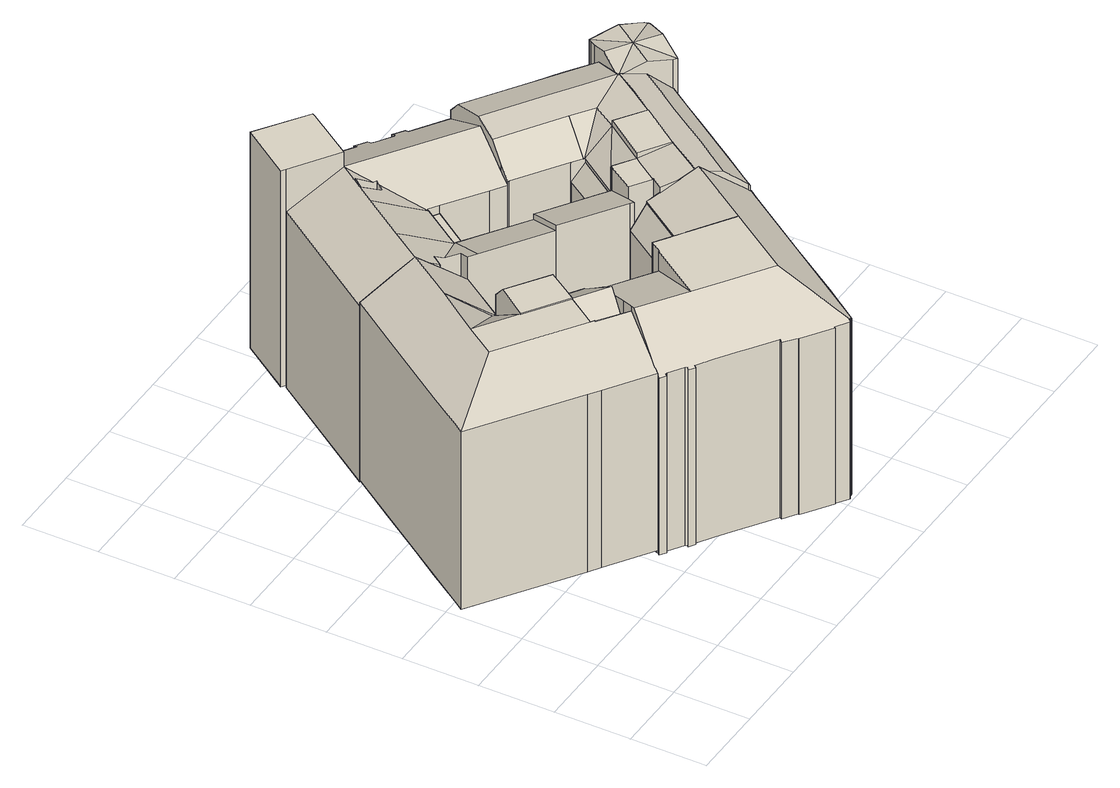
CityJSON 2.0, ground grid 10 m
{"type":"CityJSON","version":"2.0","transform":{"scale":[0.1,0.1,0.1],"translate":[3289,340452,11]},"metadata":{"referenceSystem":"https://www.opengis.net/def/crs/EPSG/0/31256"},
"CityObjects":{
"building1":{"type":"Building","attributes":{"name":"000738"},"children":["building1-1","building1-2","building1-3","building1-4","building1-5","building1-6","building1-7","building1-8","building1-9","building1-10","building1-11","building1-12"]},
"building1-1":{"type":"BuildingPart","attributes":{"measuredHeight":31.18,"roofType":"SATTELDACH","HoeheDach":"43","NiedrigsteTraufeDesGebaeudes":"38","Blattnummer":"106080","HoeheGrund":"12"},"parents":["building1"],"geometry":[{"type":"Solid","lod":"2","boundaries":[[[[0,1,2,3,4,5]],[[6,7,8,9,10]],[[11,12,13,14]],[[14,13,15,16]],[[17,18,19,20]],[[20,19,21,22]],[[22,21,23,24]],[[24,23,25,26]],[[26,25,27,28]],[[28,27,29,30]],[[30,29,31,32]],[[32,31,12,11]],[[33,4,3,34]],[[34,3,2,35]],[[35,2,1,36]],[[0,37,1]],[[38,39,40,41]],[[41,40,42,43]],[[43,42,44,45]],[[46,47,48,49]],[[50,51,52,53]],[[53,52,54,55]],[[55,54,56,57]],[[57,56,58,59]],[[10,60,6]],[[61,62,63,64]],[[64,63,65,66]],[[66,65,67,68]],[[68,67,51,50]],[[69,9,8,70]],[[71,72,73,74]],[[74,73,75,76]],[[76,75,77,78]],[[31,29,27,25,23,21,19,18,79,80,81,82,44,42,40,39,83,58,56,54,52,51,84,85,0,5,15,13,12]],[[85,84,86,6,60,87,48,47,88,37,0]],[[78,89,90,91,61,64,66,68,50,53,55,57,59,92,38,41,43,45,93,94,95,96,17,20,22,24,26,28,30,32,11,14,16,97,33,34,35,36,98,46,49,99,100,69,70,101,71,74,76]],[[51,67,65,63,62,102,103,104,77,75,73,72,7,6,86,84]],[[61,91,90,89,78,77,104,103,102,62]],[[96,95,94,93,45,44,82,81,80,79,18,17]],[[7,72,71,101,70,8]],[[60,10,9,69,100]],[[87,60,100,99,49,48]],[[92,59,58,83,39,38]],[[1,37,88,47,46,98,36]],[[15,5,4,33,97,16]]]]}]},
"building1-2":{"type":"BuildingPart","attributes":{"measuredHeight":27.97,"roofType":"PULTDACH","HoeheDach":"40","NiedrigsteTraufeDesGebaeudes":"37","Blattnummer":"106080","HoeheGrund":"12"},"parents":["building1"],"geometry":[{"type":"Solid","lod":"2","boundaries":[[[[105,106,107,108,109]],[[110,111,112,113,114]],[[110,109,108,111]],[[111,108,107,112]],[[112,107,106,113]],[[113,106,105,114]],[[114,105,109,110]]]]}]},
"building1-3":{"type":"BuildingPart","attributes":{"measuredHeight":25.69,"roofType":"FLACHDACH","HoeheDach":"38","NiedrigsteTraufeDesGebaeudes":"38","Blattnummer":"106080","HoeheGrund":"13"},"parents":["building1"],"geometry":[{"type":"Solid","lod":"2","boundaries":[[[[115,116,117,118]],[[119,120,121,122]],[[122,121,116,115]],[[121,120,117,116]],[[120,119,118,117]],[[119,122,115,118]]]]}]},
"building1-4":{"type":"BuildingPart","attributes":{"measuredHeight":31.44,"roofType":"SATTELDACH","HoeheDach":"43","NiedrigsteTraufeDesGebaeudes":"43","Blattnummer":"106080","HoeheGrund":"12"},"parents":["building1"],"geometry":[{"type":"Solid","lod":"2","boundaries":[[[[123,124,125]],[[126,123,125]],[[123,127,128,129,124]],[[130,131,123,126]],[[123,132,133,127]],[[134,135,136,132,123]],[[137,138,139,140,134,123]],[[131,137,123]],[[141,129,128,142]],[[142,128,127,143]],[[144,131,130,145]],[[146,136,135,147]],[[147,135,134,148]],[[149,140,139,150]],[[150,139,138,151]],[[152,144,145,153,154,155,141,142,143,156,157,146,147,148,149,150,151]],[[144,152,151,138,137,131]],[[133,132,136,146,157,156,143,127]],[[149,148,134,140]],[[153,145,130,126,125,154]],[[125,124,129,141,155,154]]]]}]},
"building1-5":{"type":"BuildingPart","attributes":{"measuredHeight":25.6,"roofType":"PULTDACH","HoeheDach":"38","NiedrigsteTraufeDesGebaeudes":"36","Blattnummer":"106080","HoeheGrund":"12"},"parents":["building1"],"geometry":[{"type":"Solid","lod":"2","boundaries":[[[[158,159,160,161]],[[162,163,164,165]],[[162,161,160,163]],[[163,160,159,164]],[[164,159,158,165]],[[165,158,161,162]]]]}]},
"building1-6":{"type":"BuildingPart","attributes":{"measuredHeight":30.87,"roofType":"SATTELDACH","HoeheDach":"43","NiedrigsteTraufeDesGebaeudes":"38","Blattnummer":"106080","HoeheGrund":"12"},"parents":["building1"],"geometry":[{"type":"Solid","lod":"2","boundaries":[[[[166,167,168,169,170,171,172,173,174,175,176]],[[177,178,179,180,181,182,183,184,185,186,187]],[[188,189,190,191,192,182,181,193,194,195,196,197]],[[198,199,200,201,202,203,204,205]],[[206,207,208,209,210,211,212,213,214]],[[215,216,167,166,217]],[[218,219,220,216,215,221,222]],[[216,223,169,168]],[[223,170,169]],[[224,225,226,227]],[[228,229,210,209,208]],[[171,170,223,229,228]],[[230,205,204,231]],[[231,204,203,232]],[[232,203,202,233]],[[234,200,199,235]],[[235,199,198,236]],[[236,198,205,230]],[[237,214,213,238]],[[239,207,206,240]],[[240,206,214,237]],[[200,217,166,201]],[[168,167,216]],[[241,222,221,242]],[[243,244,245,246]],[[246,245,247,248]],[[248,247,249,250]],[[250,249,251,252]],[[252,251,253,254]],[[216,227,226,223]],[[223,226,225,255]],[[220,224,227,216]],[[188,197,256,257]],[[258,259,260,261]],[[261,260,262,263]],[[263,262,264,265]],[[265,264,266,267]],[[268,269,270,271]],[[213,212,272,273,244,243,274,275,276,238]],[[256,197,196,195,194,193,181,180,277,278,279,280,281]],[[192,191,190,189,188,257,282,283,241,242,234,235,236,230,231,232,233,176,175,174,173,172,284,285,239,240,237,238,276,275,274,243,246,248,250,252,254,286,258,261,263,265,267,287,268,271,288,289,186,185,184,183,182]],[[281,280,279,278,277,180,179,290,225,224,291,292]],[[293,294,295,296,297,298,273,272]],[[298,297,296,270,269,299,266,264,262,260,259,300,253,251,249,247,245,244,273]],[[242,221,215,217,200,234]],[[285,284,172,171,228,208,207,239]],[[283,282,257,256,281,292,218,222,241]],[[186,289,288,271,270,296,295,187]],[[299,269,268,287,267,266]],[[225,290,179,178,301,255]],[[292,291,224,220,219,218]],[[300,259,258,286,254,253]],[[176,233,202,201,166]],[[255,301,178,177,229,223]],[[211,210,229,177,187,295,294,293,272,212]]]]}]},
"building1-7":{"type":"BuildingPart","attributes":{"measuredHeight":29.91,"roofType":"FLACHDACH","HoeheDach":"43","NiedrigsteTraufeDesGebaeudes":"41","Blattnummer":"106080","HoeheGrund":"13"},"parents":["building1"],"geometry":[{"type":"Solid","lod":"2","boundaries":[[[[302,303,304,305]],[[303,306,307,304]],[[308,302,305,309]],[[310,307,306,311]],[[308,312,311,306,303,302]],[[305,304,307,310,313,309]],[[312,308,309,313,310,311]]]]}]},
"building1-8":{"type":"BuildingPart","attributes":{"measuredHeight":24.23,"roofType":"FLACHDACH","HoeheDach":"37","NiedrigsteTraufeDesGebaeudes":"37","Blattnummer":"106080","HoeheGrund":"12"},"parents":["building1"],"geometry":[{"type":"Solid","lod":"2","boundaries":[[[[314,315,316,317,318,319]],[[320,321,322,323,324,325]],[[325,324,315,314]],[[324,323,316,315]],[[323,322,317,316]],[[322,321,318,317]],[[321,320,319,318]],[[320,325,314,319]]]]}]},
"building1-9":{"type":"BuildingPart","attributes":{"measuredHeight":29.91,"roofType":"SATTELDACH","HoeheDach":"43","NiedrigsteTraufeDesGebaeudes":"37","Blattnummer":"106080","HoeheGrund":"13"},"parents":["building1"],"geometry":[{"type":"Solid","lod":"2","boundaries":[[[[326,327,328,329,330,331]],[[332,333,330]],[[329,334,332,330]],[[335,336,337,338,339,333]],[[340,341,342,343,344,345,327,346]],[[346,326,347,340]],[[348,349,350,351]],[[351,350,352,353]],[[353,352,354,355]],[[355,354,356,357]],[[357,356,358,359]],[[327,326,346]],[[360,361,362,363]],[[364,334,329,365]],[[366,338,337,367]],[[368,342,341,369]],[[370,345,371,372]],[[118,373,374,117]],[[331,330,333,339,362,361,375,376,377,378,379,380]],[[380,379,378,377,376,375,361,360,381,382,383,384,385,386]],[[387,118,117,388,368,369,389,348,351,353,355,357,359,390,386,385,384,383,382,381,360,363,391,366,367,392,393,394,395,396],[397,398,364,365,399,400,370,372]],[[328,327,345,370,400,399,365,329]],[[398,397,372,371,401,402,334,364]],[[403,404,405,396,395,394,393,406]],[[118,387,396,405,407,373]],[[342,368,388,117,374,343]],[[332,336,335,333]],[[393,392,367,337,336,406]],[[339,338,366,391,363,362]],[[348,389,369,341,340,347,349]],[[390,359,358,408,380,386]],[[344,343,374,373,407,405,404,403,401,371,345]],[[402,401,403,406,336,332,334]],[[408,358,356,354,352,350,349,347,326,331,380]]]]}]},
"building1-10":{"type":"BuildingPart","attributes":{"measuredHeight":31.29,"roofType":"FLACHDACH","HoeheDach":"44","NiedrigsteTraufeDesGebaeudes":"44","HoeheGrund":"13","Blattnummer":"106080"},"parents":["building1"],"geometry":[{"type":"Solid","lod":"2","boundaries":[[[[409,410,411,412,413,414]],[[415,416,417,418,419,420]],[[415,414,413,416]],[[416,413,412,417]],[[417,412,411,418]],[[418,411,410,419]],[[419,410,409,420]],[[420,409,414,415]]]]}]},
"building1-11":{"type":"BuildingPart","attributes":{"measuredHeight":13.12,"roofType":"FLACHDACH","HoeheDach":"26","NiedrigsteTraufeDesGebaeudes":"26","Blattnummer":"106080","HoeheGrund":"13"},"parents":["building1"],"geometry":[{"type":"Solid","lod":"2","boundaries":[[[[421,422,423,424]],[[425,426,427,428]],[[428,427,422,421]],[[427,426,423,422]],[[426,425,424,423]],[[425,428,421,424]]]]}]},
"building1-12":{"type":"BuildingPart","attributes":{"measuredHeight":29.49,"roofType":"SATTELDACH","HoeheDach":"42","NiedrigsteTraufeDesGebaeudes":"37","Blattnummer":"106080","HoeheGrund":"12"},"parents":["building1"],"geometry":[{"type":"Solid","lod":"2","boundaries":[[[[429,430,431,432]],[[432,431,433,434]],[[434,433,435,436]],[[437,438,439,440]],[[440,439,441,442]],[[442,441,443,444]],[[444,443,445,446]],[[446,445,447,448]],[[448,447,449,450]],[[450,449,451,452]],[[453,454,455,456,457,458,459,460,461,462]],[[463,429,432,434,436,464,465,466,467,468,469,470,471,472,473,474,475,476,477,478,479,480,456,455,454,453,462,481,482,483,484,485,486,487,488,489,490,437,440,442,444,446,448,450,452],[491,492,493,494,495,496]],[[497,498,451,449,447,445,443,441,439,438,499,500,501,502,503,504,505,506]],[[468,467,466,465,507,508,509,510]],[[429,463,452,451,498,430]],[[464,436,435,511,507,465]],[[499,438,437,490,489,500]],[[504,485,484,505]],[[512,513,514,496,495,494]],[[491,496,514,515,516,492]],[[506,505,484,483]],[[475,474,517,518,519,476]],[[520,521,472,471,470,522]],[[470,469,468,510,523,522]],[[456,480,479,524,525,457]],[[478,477,526,527,524,479]],[[515,514,513,508,507,511,435,433,431,430,498,497,506]],[[459,458,525,524,527,523,528,529,460]],[[461,460,529,530,531,506,532,533]],[[457,525,458]],[[528,523,510,509,534,531,530,529]],[[526,519,518,520,522,523,527]],[[517,535,521,520,518]],[[534,509,508,513,512,536,516,515,506,531]],[[481,533,532,482]],[[482,532,506,483]],[[462,461,533,481]],[[476,519,526,477]],[[472,521,535,473]],[[473,535,517,474]],[[492,516,536,493]],[[493,536,512,494]],[[485,504,503,486]],[[486,503,502,487]],[[487,502,501,488]],[[488,501,500,489]]]]}]}
},
"vertices":[
[306,153,324],[352,221,296],[293,261,296],[262,216,315],[252,200,321],[247,193,324],[454,175,324],[512,260,324],[471,287,304],[457,297,296],[399,212,296],[210,139,12],[210,139,268],[213,143,272],[213,143,12],[213,144,272],[213,144,12],[249,115,12],[249,115,270],[248,113,268],[248,113,12],[240,118,268],[240,118,12],[242,120,270],[242,120,12],[240,122,270],[240,122,12],[221,135,270],[221,135,12],[219,136,270],[219,136,12],[218,134,268],[218,134,12],[252,200,12],[262,216,12],[293,261,12],[352,221,12],[352,221,324],[355,38,12],[355,38,267],[355,39,267],[355,39,12],[338,51,268],[338,51,12],[339,54,270],[339,54,12],[363,236,12],[363,236,324],[382,223,324],[382,223,12],[412,4,12],[412,4,270],[411,4,270],[411,4,12],[409,2,268],[409,2,12],[393,13,268],[393,13,12],[392,12,267],[392,12,12],[399,212,324],[417,4,12],[417,4,267],[416,5,268],[416,5,12],[415,4,268],[415,4,12],[414,4,269],[414,4,12],[457,297,12],[471,287,12],[564,225,12],[564,225,269],[563,224,269],[563,224,12],[566,222,267],[566,222,12],[558,211,267],[558,211,12],[271,101,270],[299,82,270],[306,77,270],[311,73,270],[359,35,267],[397,90,324],[341,128,324],[443,159,324],[398,212,324],[353,221,324],[508,138,12],[497,122,12],[451,53,12],[359,35,12],[311,73,12],[306,77,12],[299,82,12],[271,101,12],[247,193,12],[353,221,12],[398,212,12],[399,212,12],[512,260,12],[451,53,267],[497,122,267],[508,138,267],
[399,212,293],[457,297,293],[444,306,269],[440,309,261],[382,223,261],[382,223,13],[440,309,13],[444,306,13],[457,297,13],[399,212,13],
[363,236,16],[352,221,16],[293,261,16],[304,277,16],[304,277,273],[293,261,273],[352,221,273],[363,236,273],
[674,439,324],[643,460,324],[621,429,315],[652,408,324],[664,491,315],[661,487,316],[656,480,318],[679,389,316],[684,386,315],[695,470,324],[680,480,320],[723,448,316],[722,450,316],[722,452,316],[705,418,324],[723,445,316],[722,445,316],[723,447,316],[656,480,9],[661,487,9],[664,491,9],[684,386,9],[679,389,9],[722,452,9],[722,450,9],[723,448,9],[723,447,9],[722,445,9],[723,445,9],[705,418,9],[652,408,9],[621,429,9],[643,460,9],[680,480,9],[695,470,9],
[476,354,268],[516,412,268],[501,422,247],[462,364,247],[462,364,12],[501,422,12],[516,412,12],[476,354,12],
[476,354,310],[478,356,310],[478,356,274],[478,357,274],[515,411,275],[516,412,275],[516,412,10],[515,411,10],[478,357,10],[478,356,10],[476,354,10],[622,429,317],[623,428,317],[623,428,318],[651,409,307],[679,389,274],[679,389,10],[651,409,10],[623,428,10],[622,429,10],[621,429,10],[621,429,317],[566,223,10],[575,237,10],[600,273,10],[637,328,10],[659,360,10],[659,360,274],[637,328,274],[600,273,274],[575,237,274],[566,223,274],[440,309,300],[444,306,300],[454,320,293],[476,354,277],[462,364,277],[396,408,277],[394,410,277],[362,362,300],[436,466,274],[501,422,274],[514,413,274],[524,428,292],[534,444,311],[493,472,310],[454,498,310],[442,480,289],[434,467,274],[481,302,310],[505,338,310],[454,320,310],[509,261,317],[519,275,317],[543,312,317],[481,302,311],[471,287,311],[543,392,310],[543,312,318],[581,366,318],[543,392,318],[505,338,318],[514,412,274],[564,424,310],[362,362,10],[394,410,10],[396,408,10],[462,364,10],[454,320,10],[444,306,10],[440,309,10],[434,467,10],[442,480,10],[501,422,10],[436,466,10],[471,287,10],[481,302,10],[513,587,10],[513,587,278],[560,555,278],[560,555,10],[565,563,266],[565,563,10],[580,553,266],[580,553,10],[574,545,278],[574,545,10],[577,543,278],[577,543,10],[581,366,317],[564,225,277],[564,225,10],[597,530,10],[597,530,277],[600,528,277],[600,528,10],[606,535,266],[606,535,10],[621,525,266],[621,525,10],[615,518,277],[615,518,10],[661,487,10],[661,487,277],[656,480,287],[656,480,10],[475,529,317],[502,571,300],[502,571,10],[475,529,10],[454,498,10],[631,379,307],[609,347,307],[572,292,307],[547,256,307],[537,242,307],[537,242,10],[509,261,10],[514,412,10],[514,413,10],[592,533,10],[625,511,10],[650,471,10],[622,430,10],[603,398,318],[519,275,318],[509,261,318],[554,476,317],[586,454,317],[622,430,317],[650,471,300],[614,496,300],[582,517,300],[625,511,277],[592,533,277],[603,398,317],
[237,269,316],[264,310,316],[211,346,316],[183,306,316],[274,324,296],[221,361,296],[237,269,17],[183,306,17],[221,361,17],[274,324,17],[264,310,17],[211,346,17],
[363,516,15],[338,480,15],[323,458,15],[311,466,15],[320,480,15],[350,524,15],[350,524,257],[320,480,257],[311,466,257],[323,458,257],[338,480,257],[363,516,257],
[210,230,315],[237,270,315],[186,304,315],[183,306,315],[131,342,315],[104,302,315],[224,367,261],[173,402,315],[221,361,266],[224,367,264],[228,364,261],[269,425,261],[241,445,289],[215,463,315],[215,227,261],[224,241,281],[262,216,281],[279,241,315],[258,255,315],[237,269,315],[210,230,261],[215,227,315],[214,226,16],[214,226,315],[252,200,314],[252,200,16],[213,144,274],[213,144,16],[212,142,273],[212,142,16],[153,182,273],[153,182,16],[138,192,273],[138,192,16],[157,503,16],[157,503,273],[191,480,298],[191,480,16],[221,361,16],[183,306,16],[241,445,16],[269,425,16],[262,216,16],[224,241,16],[237,269,16],[274,324,265],[274,324,16],[304,277,282],[293,261,297],[141,480,273],[115,443,273],[73,381,273],[46,342,273],[16,297,273],[6,283,273],[141,480,16],[115,443,16],[73,381,16],[46,342,16],[16,297,16],[6,283,16],[320,300,16],[279,241,16],[215,227,16],[64,243,16],[215,463,16],[228,364,16],[227,364,16],[277,330,16],[287,323,16],[320,301,16],[274,325,16],[224,359,16],[186,304,16],[237,270,16],[274,325,265],[224,359,266],[277,330,261],[287,323,261],[320,301,261],[227,364,261],[320,300,261],[64,243,273],
[267,663,329],[328,622,329],[370,684,329],[372,688,329],[307,733,329],[262,667,329],[262,667,16],[307,733,16],[372,688,16],[370,684,16],[328,622,16],[267,663,16],
[362,362,15],[320,301,15],[227,364,15],[269,425,15],[269,425,146],[227,364,146],[320,301,146],[362,362,146],
[442,480,13],[442,480,278],[434,467,269],[434,467,13],[415,480,269],[415,480,13],[363,516,269],[363,516,13],[430,640,13],[430,640,267],[450,627,267],[450,627,13],[451,626,267],[451,626,13],[454,627,266],[454,627,13],[459,634,261],[459,634,13],[473,624,261],[473,624,13],[468,617,266],[468,617,13],[513,587,266],[513,587,13],[218,461,13],[240,446,13],[240,445,13],[241,445,13],[241,445,293],[240,445,293],[240,446,294],[218,461,308],[191,480,290],[191,480,13],[471,524,13],[351,524,13],[350,524,13],[349,523,13],[349,522,13],[320,480,13],[311,467,13],[311,466,13],[312,466,13],[323,458,13],[394,410,13],[362,362,13],[280,418,13],[269,425,13],[279,440,13],[262,452,13],[251,459,13],[241,446,13],[157,503,13],[267,663,13],[328,622,13],[370,684,13],[414,654,13],[419,661,13],[433,651,13],[428,643,13],[428,641,13],[429,641,13],[335,587,13],[316,600,13],[306,587,13],[330,572,13],[337,581,13],[339,585,13],[388,581,308],[471,524,308],[429,641,267],[428,641,267],[428,643,266],[433,651,261],[419,661,261],[414,654,266],[370,684,266],[328,622,308],[350,524,269],[349,523,268],[349,522,268],[320,480,268],[351,524,269],[330,572,291],[337,581,292],[339,585,294],[335,587,294],[316,600,307],[362,362,293],[280,418,293],[269,425,293],[312,466,269],[323,458,269],[311,466,269],[311,467,268],[251,459,293],[241,446,293],[279,440,286],[262,452,286],[261,501,301],[250,508,308],[269,536,308],[288,564,308],[267,663,268],[157,503,268],[318,543,288],[394,410,269],[306,587,307]
]}
